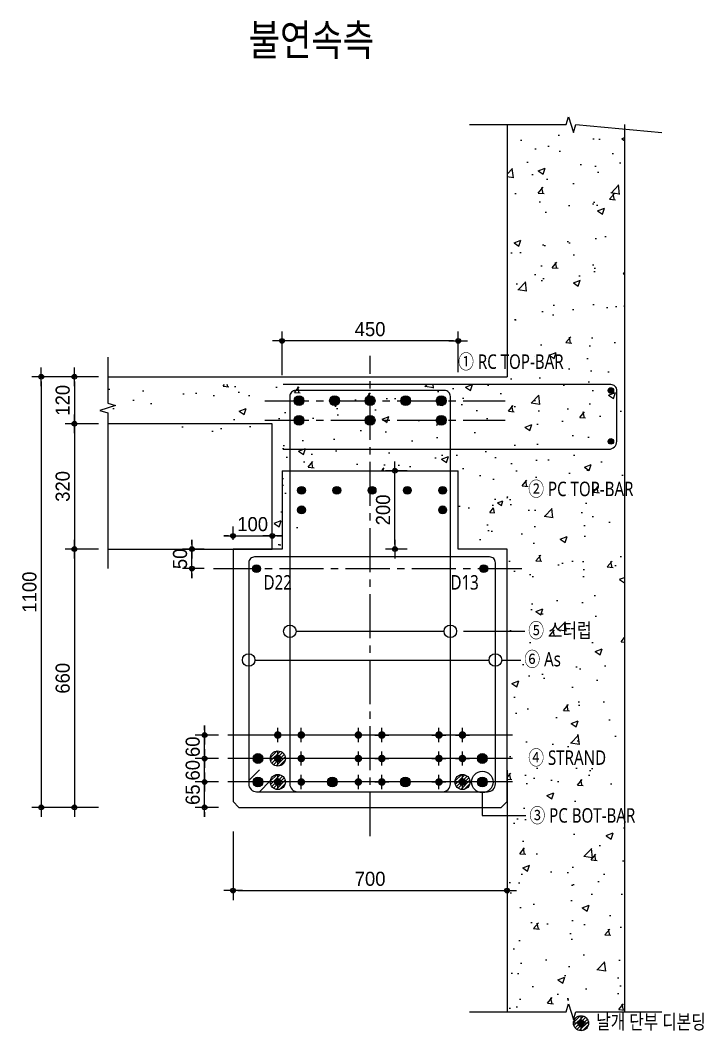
# Model space of a CAD drawing. Header units: millimetres. Extents: x 11948722 to 13111668, y -10771712 to -10232988.
# Drawn here: x 13106729 to 13108475, y -10458678 to -10456097 of the extents above; entities that cross this region are included whole.
import ezdxf
from ezdxf.enums import TextEntityAlignment as Align

# ---------------------------------------------------------------- set-up
doc = ezdxf.new("R2010")
doc.units = ezdxf.units.MM
doc.header["$LTSCALE"] = 150
doc.header["$MEASUREMENT"] = 0
for name, pattern in [('CEN', [6.2, 6, -0.1, 0, -0.1]), ('CENTER', [50.8, 31.75, -6.35, 6.35, -6.35]), ('CENTER2', [1.125, 0.75, -0.125, 0.125, -0.125]), ('HIDDEN', [2, 1, -1])]:
    doc.linetypes.add(name, pattern=pattern)
doc.layers.get('0').update_dxf_attribs({"linetype": 'CONTINUOUS'})
doc.layers.get('Defpoints').update_dxf_attribs({"color": 117, "linetype": 'CONTINUOUS'})
for name, color, linetype in [('0-TXT', 7, 'CONTINUOUS'), ('2023_0223 도연', 7, 'CONTINUOUS'), ('BAR', 3, 'CONTINUOUS'), ('CENT', 1, 'CEN'), ('DIM', 7, 'CONTINUOUS'), ('ETC', 8, 'CONTINUOUS'), ('FIN', 5, 'CONTINUOUS'), ('H', 2, 'HIDDEN'), ('SIT', 7, 'CONTINUOUS'), ('STRAND', 7, 'CENTER2'), ('TEXT', 3, 'CONTINUOUS')]:
    doc.layers.add(name, color=color, linetype=linetype)
doc.styles.get("Standard").update_dxf_attribs({"font": 'NanumGothic.ttf'})
doc.styles.add('돋움', font='')
doc.styles.get('돋움').set_extended_font_data('Dotum')
doc.linetypes.add('ZIGZAG', pattern='A,0.0001,-0.2,[131,ltypeshp.shx,S=0.2,R=0,X=-0.2,Y=0],-0.4,[131,ltypeshp.shx,S=0.2,R=180,X=0.2,Y=0],-0.2', length=0.8001)
doc.dimstyles.new('S_10', dxfattribs={"dimscale": 10, "dimtxt": 3, "dimasz": 1, "dimexe": 2, "dimexo": 2, "dimgap": 1, "dimtad": 1, "dimdec": 0, "dimzin": 0, "dimdsep": 46, "dimtxsty": '돋움', "dimblk1": 'DD', "dimblk2": 'DD', "dimsah": 1, "dimcen": 2.5, "dimdle": 8, "dimclrd": 256, "dimclre": 256, "dimclrt": 3, "dimadec": 0, "dimazin": 0, "dimtfac": 1, "dimtdec": 0, "dimtix": 1, "dimtmove": 2, "dimatfit": 3, "dimldrblk": 'DD', "dimfxl": 1, "dimtolj": 1, "dimtzin": 0, "dimarcsym": 0})

# ---------------------------------------------------------------- blocks, each defined once
blk = doc.blocks.new('DD')
blk.add_line((-2, 0), (2, 0))
for radius in [0.5, 0.25]:
    blk.add_circle((0, 0), radius)
blk = doc.blocks.new('*D1565')
at = {"layer": 'Defpoints', "color": 0, "ltscale": 1200}
for p in [(13107199.8, -10457982.7), (13107259.2, -10457982.7), (13107259.2, -10458042.7)]:
    blk.add_point(p, dxfattribs=at)
at = {"layer": 'DIM', "lineweight": -2}
for p, q in [((13107199.8, -10457970.7), (13107199.8, -10457958.7)), ((13107235.2, -10457982.7), (13107175.8, -10457982.7)), ((13107199.8, -10458042.7), (13107199.8, -10457982.7)), ((13107235.2, -10458042.7), (13107175.8, -10458042.7)), ((13107199.8, -10458054.7), (13107199.8, -10458066.7))]:
    blk.add_line(p, q, dxfattribs=at)
at = {"layer": 'DIM', "lineweight": -2, "ltscale": 1200, "xscale": 12, "yscale": 12, "zscale": 12}
for p, rotation in [((13107199.8, -10457982.7), 270), ((13107199.8, -10458042.7), 90)]:
    blk.add_blockref('DD', p, dxfattribs=dict(at, rotation=rotation))
at = {"layer": 'DIM', "ltscale": 1200, "insert": (13107169.8, -10458012.7), "char_height": 36, "attachment_point": 5, "rotation": 90, "style": '돋움'}
blk.add_mtext('\\A1;60', dxfattribs=at)
blk = doc.blocks.new('*D1566')
at = {"layer": 'Defpoints', "color": 0, "ltscale": 1200}
for p in [(13107199.8, -10458042.7), (13107259.2, -10458042.7), (13107259.2, -10458107.7)]:
    blk.add_point(p, dxfattribs=at)
at = {"layer": 'DIM', "lineweight": -2}
for p, q in [((13107199.8, -10458030.7), (13107199.8, -10458018.7)), ((13107235.2, -10458042.7), (13107175.8, -10458042.7)), ((13107199.8, -10458107.7), (13107199.8, -10458042.7)), ((13107235.2, -10458107.7), (13107175.8, -10458107.7)), ((13107199.8, -10458119.7), (13107199.8, -10458131.7))]:
    blk.add_line(p, q, dxfattribs=at)
at = {"layer": 'DIM', "lineweight": -2, "ltscale": 1200, "xscale": 12, "yscale": 12, "zscale": 12}
for p, rotation in [((13107199.8, -10458042.7), 270), ((13107199.8, -10458107.7), 90)]:
    blk.add_blockref('DD', p, dxfattribs=dict(at, rotation=rotation))
at = {"layer": 'DIM', "ltscale": 1200, "insert": (13107169.8, -10458075.2), "char_height": 36, "attachment_point": 5, "rotation": 90, "style": '돋움'}
blk.add_mtext('\\A1;65', dxfattribs=at)
blk = doc.blocks.new('*D1567')
at = {"layer": 'Defpoints', "color": 0, "ltscale": 1200}
for p in [(13107272.7, -10458145.1), (13107972.7, -10458145.1), (13107972.7, -10458320.2)]:
    blk.add_point(p, dxfattribs=at)
at = {"layer": 'DIM', "lineweight": -2}
for p, q in [((13107272.7, -10458169.1), (13107272.7, -10458344.2)), ((13107972.7, -10458169.1), (13107972.7, -10458344.2)), ((13107284.7, -10458320.2), (13107960.7, -10458320.2))]:
    blk.add_line(p, q, dxfattribs=at)
at = {"layer": 'DIM', "lineweight": -2, "ltscale": 1200, "xscale": 12, "yscale": 12, "zscale": 12, "rotation": 180}
blk.add_blockref('DD', (13107272.7, -10458320.2), dxfattribs=at)
at = {"layer": 'DIM', "lineweight": -2, "ltscale": 1200, "xscale": 12, "yscale": 12, "zscale": 12}
blk.add_blockref('DD', (13107972.7, -10458320.2), dxfattribs=at)
at = {"layer": 'DIM', "ltscale": 1200, "insert": (13107622.7, -10458290.2), "char_height": 36, "attachment_point": 5, "style": '돋움'}
blk.add_mtext('\\A1;700', dxfattribs=at)
blk = doc.blocks.new('*D1568')
at = {"layer": 'Defpoints', "color": 0, "ltscale": 1200}
for p in [(13106952.7, -10457007.7), (13106867.7, -10457127.7), (13106952.7, -10457127.7)]:
    blk.add_point(p, dxfattribs=at)
at = {"layer": 'DIM', "lineweight": -2}
for p, q in [((13106928.7, -10457007.7), (13106843.7, -10457007.7)), ((13106867.7, -10457019.7), (13106867.7, -10457115.7)), ((13106928.7, -10457127.7), (13106843.7, -10457127.7))]:
    blk.add_line(p, q, dxfattribs=at)
at = {"layer": 'DIM', "lineweight": -2, "ltscale": 1200, "xscale": 12, "yscale": 12, "zscale": 12}
for p, rotation in [((13106867.7, -10457007.7), 90), ((13106867.7, -10457127.7), 270)]:
    blk.add_blockref('DD', p, dxfattribs=dict(at, rotation=rotation))
at = {"layer": 'DIM', "ltscale": 1200, "insert": (13106837.7, -10457067.7), "char_height": 36, "attachment_point": 5, "rotation": 90, "style": '돋움'}
blk.add_mtext('\\A1;120', dxfattribs=at)
blk = doc.blocks.new('*D1569')
at = {"layer": 'Defpoints', "color": 0, "ltscale": 1200}
for p in [(13106952.7, -10457127.7), (13106867.7, -10457447.7), (13106952.7, -10457447.7)]:
    blk.add_point(p, dxfattribs=at)
at = {"layer": 'DIM', "lineweight": -2}
for p, q in [((13106928.7, -10457127.7), (13106843.7, -10457127.7)), ((13106867.7, -10457139.7), (13106867.7, -10457435.7)), ((13106928.7, -10457447.7), (13106843.7, -10457447.7))]:
    blk.add_line(p, q, dxfattribs=at)
at = {"layer": 'DIM', "lineweight": -2, "ltscale": 1200, "xscale": 12, "yscale": 12, "zscale": 12}
for p, rotation in [((13106867.7, -10457127.7), 90), ((13106867.7, -10457447.7), 270)]:
    blk.add_blockref('DD', p, dxfattribs=dict(at, rotation=rotation))
at = {"layer": 'DIM', "ltscale": 1200, "insert": (13106837.7, -10457287.7), "char_height": 36, "attachment_point": 5, "rotation": 90, "style": '돋움'}
blk.add_mtext('\\A1;320', dxfattribs=at)
blk = doc.blocks.new('*D1570')
at = {"layer": 'Defpoints', "color": 0, "ltscale": 1200}
for p in [(13106952.7, -10457447.7), (13106867.7, -10458107.7), (13106952.7, -10458107.7)]:
    blk.add_point(p, dxfattribs=at)
at = {"layer": 'DIM', "lineweight": -2}
for p, q in [((13106928.7, -10457447.7), (13106843.7, -10457447.7)), ((13106867.7, -10457459.7), (13106867.7, -10458095.7)), ((13106928.7, -10458107.7), (13106843.7, -10458107.7))]:
    blk.add_line(p, q, dxfattribs=at)
at = {"layer": 'DIM', "lineweight": -2, "ltscale": 1200, "xscale": 12, "yscale": 12, "zscale": 12}
for p, rotation in [((13106867.7, -10457447.7), 90), ((13106867.7, -10458107.7), 270)]:
    blk.add_blockref('DD', p, dxfattribs=dict(at, rotation=rotation))
at = {"layer": 'DIM', "ltscale": 1200, "insert": (13106837.7, -10457777.7), "char_height": 36, "attachment_point": 5, "rotation": 90, "style": '돋움'}
blk.add_mtext('\\A1;660', dxfattribs=at)
blk = doc.blocks.new('*D1571')
at = {"layer": 'Defpoints', "color": 0, "ltscale": 1200}
for p in [(13106867.7, -10457007.7), (13106782.7, -10458107.7), (13106867.7, -10458107.7)]:
    blk.add_point(p, dxfattribs=at)
at = {"layer": 'DIM', "lineweight": -2}
for p, q in [((13106843.7, -10457007.7), (13106758.7, -10457007.7)), ((13106782.7, -10457019.7), (13106782.7, -10458095.7)), ((13106843.7, -10458107.7), (13106758.7, -10458107.7))]:
    blk.add_line(p, q, dxfattribs=at)
at = {"layer": 'DIM', "lineweight": -2, "ltscale": 1200, "xscale": 12, "yscale": 12, "zscale": 12}
for p, rotation in [((13106782.7, -10457007.7), 90), ((13106782.7, -10458107.7), 270)]:
    blk.add_blockref('DD', p, dxfattribs=dict(at, rotation=rotation))
at = {"layer": 'DIM', "ltscale": 1200, "insert": (13106752.7, -10457557.7), "char_height": 36, "attachment_point": 5, "rotation": 90, "style": '돋움'}
blk.add_mtext('\\A1;1100', dxfattribs=at)
blk = doc.blocks.new('*D1572')
at = {"layer": 'Defpoints', "color": 0, "ltscale": 1200}
for p in [(13107372.7, -10457414.2), (13107272.7, -10457447.7), (13107372.7, -10457447.7)]:
    blk.add_point(p, dxfattribs=at)
at = {"layer": 'DIM', "lineweight": -2}
for p, q in [((13107272.7, -10457423.7), (13107272.7, -10457390.2)), ((13107372.7, -10457423.7), (13107372.7, -10457390.2)), ((13107260.7, -10457414.2), (13107248.7, -10457414.2)), ((13107272.7, -10457414.2), (13107372.7, -10457414.2)), ((13107384.7, -10457414.2), (13107396.7, -10457414.2))]:
    blk.add_line(p, q, dxfattribs=at)
at = {"layer": 'DIM', "lineweight": -2, "ltscale": 1200, "xscale": 12, "yscale": 12, "zscale": 12}
blk.add_blockref('DD', (13107272.7, -10457414.2), dxfattribs=at)
at = {"layer": 'DIM', "lineweight": -2, "ltscale": 1200, "xscale": 12, "yscale": 12, "zscale": 12, "rotation": 180}
blk.add_blockref('DD', (13107372.7, -10457414.2), dxfattribs=at)
at = {"layer": 'DIM', "ltscale": 1200, "insert": (13107322.7, -10457384.2), "char_height": 36, "attachment_point": 5, "style": '돋움'}
blk.add_mtext('\\A1;100', dxfattribs=at)
blk = doc.blocks.new('*D1573')
at = {"layer": 'Defpoints', "color": 0, "ltscale": 1200}
for p in [(13107167.4, -10457447.7), (13107222.7, -10457447.7), (13107222.7, -10457497.7)]:
    blk.add_point(p, dxfattribs=at)
at = {"layer": 'DIM', "lineweight": -2}
for p, q in [((13107167.4, -10457435.7), (13107167.4, -10457423.7)), ((13107198.7, -10457447.7), (13107143.4, -10457447.7)), ((13107167.4, -10457497.7), (13107167.4, -10457447.7)), ((13107198.7, -10457497.7), (13107143.4, -10457497.7)), ((13107167.4, -10457509.7), (13107167.4, -10457521.7))]:
    blk.add_line(p, q, dxfattribs=at)
at = {"layer": 'DIM', "lineweight": -2, "ltscale": 1200, "xscale": 12, "yscale": 12, "zscale": 12}
for p, rotation in [((13107167.4, -10457447.7), 270), ((13107167.4, -10457497.7), 90)]:
    blk.add_blockref('DD', p, dxfattribs=dict(at, rotation=rotation))
at = {"layer": 'DIM', "ltscale": 1200, "insert": (13107137.4, -10457472.7), "char_height": 36, "attachment_point": 5, "rotation": 90, "style": '돋움'}
blk.add_mtext('\\A1;50', dxfattribs=at)
blk = doc.blocks.new('*D1574')
at = {"layer": 'Defpoints', "color": 0, "ltscale": 1200}
for p in [(13107199.8, -10457922.7), (13107259.2, -10457922.7), (13107259.2, -10457982.7)]:
    blk.add_point(p, dxfattribs=at)
at = {"layer": 'DIM', "lineweight": -2}
for p, q in [((13107199.8, -10457910.7), (13107199.8, -10457898.7)), ((13107235.2, -10457922.7), (13107175.8, -10457922.7)), ((13107199.8, -10457982.7), (13107199.8, -10457922.7)), ((13107235.2, -10457982.7), (13107175.8, -10457982.7)), ((13107199.8, -10457994.7), (13107199.8, -10458006.7))]:
    blk.add_line(p, q, dxfattribs=at)
at = {"layer": 'DIM', "lineweight": -2, "ltscale": 1200, "xscale": 12, "yscale": 12, "zscale": 12}
for p, rotation in [((13107199.8, -10457922.7), 270), ((13107199.8, -10457982.7), 90)]:
    blk.add_blockref('DD', p, dxfattribs=dict(at, rotation=rotation))
at = {"layer": 'DIM', "ltscale": 1200, "insert": (13107169.8, -10457952.7), "char_height": 36, "attachment_point": 5, "rotation": 90, "style": '돋움'}
blk.add_mtext('\\A1;60', dxfattribs=at)
blk = doc.blocks.new('*D1576')
at = {"layer": 'Defpoints', "color": 0, "ltscale": 1200}
for p in [(13107685.9, -10457247.7), (13107741.2, -10457247.7), (13107741.2, -10457447.7)]:
    blk.add_point(p, dxfattribs=at)
at = {"layer": 'DIM', "lineweight": -2}
for p, q in [((13107717.2, -10457247.7), (13107661.9, -10457247.7)), ((13107685.9, -10457435.7), (13107685.9, -10457259.7)), ((13107717.2, -10457447.7), (13107661.9, -10457447.7))]:
    blk.add_line(p, q, dxfattribs=at)
at = {"layer": 'DIM', "lineweight": -2, "ltscale": 1200, "xscale": 12, "yscale": 12, "zscale": 12}
for p, rotation in [((13107685.9, -10457247.7), 90), ((13107685.9, -10457447.7), 270)]:
    blk.add_blockref('DD', p, dxfattribs=dict(at, rotation=rotation))
at = {"layer": 'DIM', "ltscale": 1200, "insert": (13107655.9, -10457347.7), "char_height": 36, "attachment_point": 5, "rotation": 90, "style": '돋움'}
blk.add_mtext('\\A1;200', dxfattribs=at)
blk = doc.blocks.new('strand')
at = {"layer": 'STRAND'}
for p, q in [((-18, 0), (18, 0)), ((0, -18), (0, 18))]:
    blk.add_line(p, q, dxfattribs=at)
at = {"layer": 'STRAND', "const_width": 9.6}
blk.add_lwpolyline([(-4.8, 0, 1), (4.8, 0, 1)], format="xyb", close=True, dxfattribs=at)
blk = doc.blocks.new('*D1578')
at = {"layer": 'Defpoints', "color": 0, "ltscale": 1200}
for p in [(13107397.7, -10456916.1), (13107847.7, -10457020.2), (13107397.7, -10457027.7)]:
    blk.add_point(p, dxfattribs=at)
at = {"layer": 'DIM', "lineweight": -2}
for p, q in [((13107397.7, -10457003.7), (13107397.7, -10456892.1)), ((13107847.7, -10456996.2), (13107847.7, -10456892.1)), ((13107835.7, -10456916.1), (13107409.7, -10456916.1))]:
    blk.add_line(p, q, dxfattribs=at)
at = {"layer": 'DIM', "lineweight": -2, "ltscale": 1200, "xscale": 12, "yscale": 12, "zscale": 12, "rotation": 180}
blk.add_blockref('DD', (13107397.7, -10456916.1), dxfattribs=at)
at = {"layer": 'DIM', "lineweight": -2, "ltscale": 1200, "xscale": 12, "yscale": 12, "zscale": 12}
blk.add_blockref('DD', (13107847.7, -10456916.1), dxfattribs=at)
at = {"layer": 'DIM', "ltscale": 1200, "insert": (13107622.7, -10456886.1), "char_height": 36, "attachment_point": 5, "style": '돋움'}
blk.add_mtext('\\A1;450', dxfattribs=at)

msp = doc.modelspace()

# ---------------------------------------------------------------- hatches: boundary and pattern name
at = {"layer": '2023_0223 도연', "ltscale": 2}
h = msp.add_hatch(dxfattribs=at)
h.set_pattern_fill('ANSI31', color=1, scale=50)
h.set_pattern_definition([(45, (13601375.8454, -10088838.894), (-4.41941738, 4.41941738), [])])
h.paths.add_polyline_path([(13107367.6, -10457982.7, 1), (13107406.2, -10457982.7, 1)])
h = msp.add_hatch(dxfattribs=at)
h.set_pattern_fill('ANSI31', color=1, scale=50)
h.set_pattern_definition([(45, (13601375.8454, -10088898.894), (-4.41941738, 4.41941738), [])])
h.paths.add_polyline_path([(13107367.6, -10458042.7, 1), (13107406.2, -10458042.7, 1)])
h = msp.add_hatch(dxfattribs=at)
h.set_pattern_fill('ANSI31', color=1, scale=50)
h.set_pattern_definition([(45, (13601847.459, -10088898.894), (-4.41941738, 4.41941738), [])])
h.paths.add_polyline_path([(13107839.2, -10458042.7, 1), (13107877.8, -10458042.7, 1)])
h = msp.add_hatch(dxfattribs=at)
h.set_pattern_fill('ANSI31', color=1, scale=50)
h.set_pattern_definition([(45, (13602150.3707, -10089515.123), (-4.41941738, 4.41941738), [])])
h.paths.add_polyline_path([(13108142.1, -10458658.9, 1), (13108180.7, -10458658.9, 1)])
at = {"layer": 'BAR'}
h = msp.add_hatch(color=256, dxfattribs=at)
h.dxf.hatch_style = 1
h.paths.add_polyline_path([(13108230.7, -10457042.7, -1), (13108244.7, -10457042.7, -1)])
h = msp.add_hatch(color=256, dxfattribs=at)
h.dxf.hatch_style = 1
h.paths.add_polyline_path([(13107453.7, -10457068.7, 1), (13107428.7, -10457068.7, 1)])
h = msp.add_hatch(color=256, dxfattribs=at)
h.dxf.hatch_style = 1
h.paths.add_polyline_path([(13107544.4, -10457068.7, 1), (13107519.4, -10457068.7, 1)])
h = msp.add_hatch(color=256, dxfattribs=at)
h.dxf.hatch_style = 1
h.paths.add_polyline_path([(13107635.2, -10457068.7, 1), (13107610.2, -10457068.7, 1)])
h = msp.add_hatch(color=256, dxfattribs=at)
h.dxf.hatch_style = 1
h.paths.add_polyline_path([(13107726, -10457068.7, 1), (13107701, -10457068.7, 1)])
h = msp.add_hatch(color=256, dxfattribs=at)
h.dxf.hatch_style = 1
h.paths.add_polyline_path([(13107791.8, -10457068.7, -1), (13107816.8, -10457068.7, -1)])
h = msp.add_hatch(color=256, dxfattribs=at)
h.dxf.hatch_style = 1
h.paths.add_polyline_path([(13107816.8, -10457068.7, 1), (13107791.8, -10457068.7, 1)])
h = msp.add_hatch(color=256, dxfattribs=at)
h.dxf.hatch_style = 1
h.paths.add_polyline_path([(13107453.7, -10457118.7, 1), (13107428.7, -10457118.7, 1)])
h = msp.add_hatch(color=256, dxfattribs=at)
h.dxf.hatch_style = 1
h.paths.add_polyline_path([(13107635.2, -10457118.7, 1), (13107610.2, -10457118.7, 1)])
h = msp.add_hatch(color=256, dxfattribs=at)
h.dxf.hatch_style = 1
h.paths.add_polyline_path([(13107791.8, -10457118.7, -1), (13107816.8, -10457118.7, -1)])
h = msp.add_hatch(color=256, dxfattribs=at)
h.dxf.hatch_style = 1
h.paths.add_polyline_path([(13108230.7, -10457172.7, 1), (13108244.7, -10457172.7, 1)])
h = msp.add_hatch(color=256, dxfattribs=at)
h.dxf.hatch_style = 1
h.paths.add_polyline_path([(13107457.6, -10457297.7, 1), (13107437.6, -10457297.7, 1)])
h = msp.add_hatch(color=256, dxfattribs=at)
h.dxf.hatch_style = 1
h.paths.add_polyline_path([(13107547.7, -10457297.7, 1), (13107527.7, -10457297.7, 1)])
h = msp.add_hatch(color=256, dxfattribs=at)
h.dxf.hatch_style = 1
h.paths.add_polyline_path([(13107637.7, -10457297.7, 1), (13107617.7, -10457297.7, 1)])
h = msp.add_hatch(color=256, dxfattribs=at)
h.dxf.hatch_style = 1
h.paths.add_polyline_path([(13107727.8, -10457297.7, 1), (13107707.8, -10457297.7, 1)])
h = msp.add_hatch(color=256, dxfattribs=at)
h.dxf.hatch_style = 1
h.paths.add_polyline_path([(13107797.9, -10457297.7, -1), (13107817.9, -10457297.7, -1)])
h = msp.add_hatch(color=256, dxfattribs=at)
h.dxf.hatch_style = 1
h.paths.add_polyline_path([(13107817.9, -10457297.7, 1), (13107797.9, -10457297.7, 1)])
h = msp.add_hatch(color=256, dxfattribs=at)
h.dxf.hatch_style = 1
h.paths.add_polyline_path([(13107817.9, -10457297.7, 1), (13107797.9, -10457297.7, 1)])
h = msp.add_hatch(color=256, dxfattribs=at)
h.dxf.hatch_style = 1
h.paths.add_polyline_path([(13107457.6, -10457347.7, 1), (13107437.6, -10457347.7, 1)])
h = msp.add_hatch(color=256, dxfattribs=at)
h.dxf.hatch_style = 1
h.paths.add_polyline_path([(13107797.9, -10457347.7, -1), (13107817.9, -10457347.7, -1)])
h = msp.add_hatch(color=256, dxfattribs=at)
h.dxf.hatch_style = 1
h.paths.add_polyline_path([(13107817.9, -10457347.7, 1), (13107797.9, -10457347.7, 1)])
h = msp.add_hatch(color=256, dxfattribs=at)
h.dxf.hatch_style = 1
h.paths.add_polyline_path([(13107342.6, -10457497.7, 1), (13107322.6, -10457497.7, 1)])
h = msp.add_hatch(color=256, dxfattribs=at)
h.dxf.hatch_style = 1
h.paths.add_polyline_path([(13107902.9, -10457497.7, -1), (13107922.9, -10457497.7, -1)])
h = msp.add_hatch(color=256, dxfattribs=at)
h.dxf.hatch_style = 1
h.paths.add_polyline_path([(13107348.7, -10457982.7, 1), (13107323.7, -10457982.7, 1)])
h = msp.add_hatch(color=256, dxfattribs=at)
h.dxf.hatch_style = 1
h.paths.add_polyline_path([(13107896.8, -10457982.7, -1), (13107921.8, -10457982.7, -1)])
h = msp.add_hatch(color=256, dxfattribs=at)
h.dxf.hatch_style = 1
h.paths.add_polyline_path([(13107348.7, -10458042.7, 1), (13107323.7, -10458042.7, 1)])
h = msp.add_hatch(color=256, dxfattribs=at)
h.dxf.hatch_style = 1
h.paths.add_polyline_path([(13107538.7, -10458042.7, 1), (13107513.7, -10458042.7, 1)])
h = msp.add_hatch(color=256, dxfattribs=at)
h.dxf.hatch_style = 1
h.paths.add_polyline_path([(13107725.2, -10458042.7, 1), (13107700.2, -10458042.7, 1)])
h = msp.add_hatch(color=256, dxfattribs=at)
h.dxf.hatch_style = 1
h.paths.add_polyline_path([(13107896.8, -10458042.7, -1), (13107921.8, -10458042.7, -1)])
at = {"layer": 'H'}
h = msp.add_hatch(dxfattribs=at)
h.set_pattern_fill('AR-CONC', color=256, style=0)
h.set_pattern_definition([(50, (12297965.28, -10079080.25), (182.18467, -15.939086), [19.05, -209.55]), (355, (12297965.28, -10079080.25), (-35.24342, 191.056845), [15.24, -167.640584]), (100.451445, (12297980.47, -10079081.58), (146.941247, 175.117752), [16.19001, -178.090245]), (46.1842, (12297965.28, -10079029.45), (271.07904, -42.04233), [28.575, -314.325]), (96.635558, (12297987.87, -10079032.96), (237.404134, 247.426125), [24.28502, -267.13561]), (351.18415, (12297965.28, -10079029.45), (237.40413, 247.426125), [22.85997, -251.45973]), (21, (12297990.68, -10079042.15), (151.614391, -102.265198), [19.05, -209.55]), (326, (12297990.68, -10079042.15), (61.80203, 184.187966), [15.24, -167.64]), (71.451445, (12298003.32, -10079050.68), (213.41642, 81.92277), [16.19001, -178.089938]), (37.5, (12297965.284, -10079080.254), (3.0886033, 84.555039), [0, -165.608, 0, -170.18, 0, -168.275]), (7.5, (12297965.28, -10079080.25), (66.8196625, 100.180575), [0, -97.028, 0, -161.798, 0, -64.135]), (327.5, (12297908.64, -10079080.254), (135.590595, -5.728744), [0, -63.5, 0, -198.12, 0, -262.89]), (317.5, (12297883.24, -10079080.25), (148.129181, 25.426491), [0, -82.55, 0, -131.572, 0, -186.69])])
h.paths.add_polyline_path([(13108272.7, -10458629.7), (13108272.7, -10456383.3), (13107972.7, -10456383.3), (13107972.7, -10457027.7), (13106952.7, -10457027.7), (13106952.7, -10457147.7), (13107372.7, -10457147.7), (13107372.7, -10457447.7), (13107472.7, -10457447.7), (13107472.7, -10457247.7), (13107972.7, -10457247.7), (13107972.7, -10458629.7)])
h = msp.add_hatch(dxfattribs=at)
h.set_pattern_fill('AR-CONC', color=256, scale=20, style=0)
h.set_pattern_definition([(50, (13633933.9, -10133643.41), (143.452037, -12.550427), [15, -165]), (355, (13633933.9, -10133643.41), (-27.750267, 150.438427), [12, -132]), (100.451444, (13633945.85, -10133644.46), (115.70177, 137.887998), [12.74804, -140.228422]), (46.1842, (13633933.9, -10133603.41), (213.448266, -33.103856), [22.5, -247.5]), (96.635635, (13633951.69, -10133606.17), (186.93239, 194.82372), [19.12207, -210.34275]), (351.184164, (13633933.9, -10133603.41), (186.93239, 194.82372), [18, -198]), (21, (13633953.9, -10133613.41), (119.38141, -80.523778), [15, -165]), (326, (13633953.9, -10133613.41), (48.663066, 145.03001), [12, -132]), (71.451445, (13633963.85, -10133620.12), (168.044475, 64.50623), [12.748038, -140.228422]), (37.5, (13633933.9, -10133643.41), (2.431971, 66.5787708), [0, -130.4, 0, -134, 0, -132.5]), (7.5, (13633933.9, -10133643.41), (52.6139075, 78.882342), [0, -76.4, 0, -127.4, 0, -50.5]), (327.5, (13633889.3, -10133643.41), (106.7644872, -4.5109743), [0, -50, 0, -156, 0, -207]), (317.5, (13633869.3, -10133643.41), (116.637234, 20.020996), [0, -65, 0, -103.6, 0, -147])])
h.paths.add_polyline_path([(13107972.7, -10457247.7), (13107847.7, -10457247.7), (13107847.7, -10457447.7), (13107972.7, -10457447.7)])

# ---------------------------------------------------------------- linework, layer by layer
at = {"elevation": 0}
for points in [[(13107876.2, -10456363.3), (13108123.2, -10456363.3), (13108129.4, -10456343.3), (13108141.9, -10456383.3), (13108148.2, -10456363.3), (13108367.4, -10456383.3)], [(13106952.7, -10456957.7), (13106952.7, -10457074.8), (13106972.7, -10457081), (13106932.7, -10457093.5), (13106952.7, -10457099.8), (13106952.7, -10457497.7)], [(13107876.2, -10458629.7), (13108123.2, -10458629.7), (13108129.4, -10458609.7), (13108141.9, -10458649.7), (13108148.2, -10458629.7), (13108367.4, -10458629.7)]]:
    msp.add_lwpolyline(points, dxfattribs=at)
at = {"layer": '2023_0223 도연', "color": 1, "ltscale": 2}
for centre in [(13107386.9, -10457982.7, 0), (13107386.9, -10458042.7, 0), (13107858.5, -10458042.7, 0), (13108161.4, -10458658.9)]:
    msp.add_circle(centre, 19.3, dxfattribs=at)
at = {"layer": 'BAR', "color": 4, "linetype": 'Continuous'}
for p, q in [((13107339.9, -10458011.8, 0), (13107312.7, -10458039, 0)), ((13107367.8, -10458039.7, 0), (13107339.8, -10458067.7, 0))]:
    msp.add_line(p, q, dxfattribs=at)
at = {"layer": 'BAR', "color": 3, "linetype": 'Continuous', "elevation": 0}
msp.add_lwpolyline([(13107400.4, -10457192.7), (13108232.7, -10457192.7, 0.414214), (13108252.7, -10457172.7), (13108252.7, -10457042.7, 0.414214), (13108237.7, -10457027.7), (13107400.4, -10457027.7)], format="xyb", dxfattribs=at)
at = {"layer": 'BAR', "color": 4, "linetype": 'Continuous', "elevation": 0}
for points in [[(13107437.7, -10458067.7), (13107807.7, -10458067.7, 0.414214), (13107827.7, -10458047.7), (13107827.7, -10457057.7, 0.414214), (13107812.7, -10457042.7), (13107432.7, -10457042.7, 0.414214), (13107417.7, -10457057.7), (13107417.7, -10458047.7, 0.414214), (13107437.7, -10458067.7)], [(13107332.7, -10458067.7), (13107922.7, -10458067.7, 0.414214), (13107942.7, -10458047.7), (13107942.7, -10457482.7, 0.414214), (13107927.7, -10457467.7), (13107327.7, -10457467.7, 0.414214), (13107312.7, -10457482.7), (13107312.7, -10458047.7, 0.414214), (13107332.7, -10458067.7)]]:
    msp.add_lwpolyline(points, format="xyb", dxfattribs=at)
at = {"layer": 'BAR'}
for centre, radius in [((13108237.7, -10457042.7, 0), 7), ((13107441.2, -10457068.7, 0), 12.5), ((13107531.9, -10457068.7, 0), 12.5), ((13107622.7, -10457068.7, 0), 12.5), ((13107713.5, -10457068.7, 0), 12.5), ((13107804.3, -10457068.7, 0), 12.5), ((13107804.3, -10457068.7, 0), 12.5), ((13107441.2, -10457118.7, 0), 12.5), ((13107622.7, -10457118.7, 0), 12.5), ((13107804.3, -10457118.7, 0), 12.5), ((13108237.7, -10457172.7, 0), 7), ((13107447.6, -10457297.7), 10), ((13107537.7, -10457297.7), 10), ((13107627.7, -10457297.7), 10), ((13107717.8, -10457297.7), 10), ((13107807.9, -10457297.7), 10), ((13107807.9, -10457297.7), 10), ((13107807.9, -10457297.7), 10), ((13107447.6, -10457347.7), 10), ((13107807.9, -10457347.7), 10), ((13107807.9, -10457347.7), 10), ((13107332.6, -10457497.7), 10), ((13107912.9, -10457497.7), 10), ((13107336.2, -10457982.7, 0), 12.5), ((13107909.3, -10457982.7, 0), 12.5), ((13107336.2, -10458042.7, 0), 12.5), ((13107526.2, -10458042.7, 0), 12.5), ((13107712.7, -10458042.7, 0), 12.5), ((13107909.3, -10458042.7, 0), 12.5)]:
    msp.add_circle(centre, radius, dxfattribs=at)
at = {"layer": 'CENT', "linetype": 'CENTER2'}
for p, q in [((13107622.7, -10458181.4, 0), (13107622.7, -10456954, 0)), ((13107354, -10457068.7, 0), (13107967.9, -10457068.7, 0)), ((13107354, -10457118.7, 0), (13107967.9, -10457118.7, 0)), ((13107222.7, -10457497.7), (13108022.7, -10457497.7))]:
    msp.add_line(p, q, dxfattribs=at)
at = {"layer": 'ETC', "linetype": 'ZIGZAG', "ltscale": 20}
msp.add_line((13107397.7, -10457247.7, 0), (13107847.7, -10457247.7, 0), dxfattribs=at)
at = {"layer": 'ETC'}
msp.add_line((13107847.7, -10457447.7, 0), (13107847.7, -10457247.7, 0), dxfattribs=at)
at = {"layer": 'ETC', "elevation": 0}
msp.add_lwpolyline([(13107397.7, -10457247.7), (13107397.7, -10457447.7), (13107272.7, -10457447.7), (13107272.7, -10458092.7), (13107287.7, -10458107.7), (13107957.7, -10458107.7), (13107972.7, -10458092.7), (13107972.7, -10457447.7), (13107847.7, -10457447.7)], dxfattribs=at)
at = {"layer": 'FIN', "color": 1, "linetype": 'CENTER', "ltscale": 0.3}
for p, q in [((13107986.2, -10457922.7, 0), (13107259.2, -10457922.7, 0)), ((13107986.2, -10457982.7, 0), (13107259.2, -10457982.7, 0)), ((13107986.2, -10458042.7, 0), (13107259.2, -10458042.7, 0))]:
    msp.add_line(p, q, dxfattribs=at)
at = {"layer": 'SIT', "linetype": 'Continuous'}
for p, q in [((13107972.7, -10456363.3, 0), (13107972.7, -10457007.7, 0)), ((13108272.7, -10456363.3, 0), (13108272.7, -10458629.7, 0)), ((13106952.7, -10457007.7, 0), (13107972.7, -10457007.7, 0)), ((13107972.7, -10458012.7, 0), (13107972.7, -10458629.7, 0))]:
    msp.add_line(p, q, dxfattribs=at)
at = {"layer": 'SIT', "linetype": 'Continuous', "elevation": 0}
msp.add_lwpolyline([(13106952.7, -10457447.7), (13107372.7, -10457447.7), (13107372.7, -10457127.7), (13106952.7, -10457127.7)], dxfattribs=at)
at = {"layer": 'TEXT'}
for p, q in [((13107433.7, -10457657.7, 0), (13107811.7, -10457657.7, 0)), ((13107861.2, -10457657.7, 0), (13108017.8, -10457657.7, 0)), ((13107328.7, -10457731.2, 0), (13107926.7, -10457731.2, 0)), ((13107958.7, -10457731.2, 0), (13108007.8, -10457731.2, 0))]:
    msp.add_line(p, q, dxfattribs=at)
at = {"layer": 'TEXT', "elevation": 0}
msp.add_lwpolyline([(13107909.3, -10458070.1), (13107909.3, -10458127.9), (13108020.8, -10458127.9)], dxfattribs=at)
at = {"layer": 'TEXT'}
for centre, radius in [((13107417.7, -10457657.7, 0), 16), ((13107827.7, -10457657.7, 0), 16), ((13107312.7, -10457731.2, 0), 16), ((13107942.7, -10457731.2, 0), 16), ((13107909.3, -10458042.7, 0), 27.5)]:
    msp.add_circle(centre, radius, dxfattribs=at)

# ---------------------------------------------------------------- block references
at = {"layer": 'STRAND', "xscale": -1}
for p in [(13107386.9, -10457922.7, 0), (13107446.9, -10457922.7, 0), (13107592.7, -10457922.7, 0), (13107386.9, -10457982.7, 0), (13107446.9, -10457982.7, 0), (13107592.7, -10457982.7, 0), (13107386.9, -10458042.7, 0), (13107446.9, -10458042.7, 0), (13107592.7, -10458042.7, 0), (13108161.4, -10458658.9)]:
    msp.add_blockref('strand', p, dxfattribs=at)
at = {"layer": 'STRAND'}
for p in [(13107652.7, -10457922.7, 0), (13107798.5, -10457922.7, 0), (13107858.5, -10457922.7, 0), (13107652.7, -10457982.7, 0), (13107798.5, -10457982.7, 0), (13107858.5, -10457982.7, 0), (13107652.7, -10458042.7, 0), (13107798.5, -10458042.7, 0), (13107858.5, -10458042.7, 0)]:
    msp.add_blockref('strand', p, dxfattribs=at)

# ---------------------------------------------------------------- texts
at = {"width": 0.8}
msp.add_text('불연속측', height=79.83, dxfattribs=at).set_placement((13107472.7, -10456147.2), align=Align.MIDDLE_CENTER)
at = {"layer": '0-TXT', "ltscale": 0.8, "width": 0.8}
for s, p in [('① RC TOP-BAR', (13107847.5, -10456950.4, 0)), ('② PC TOP-BAR', (13108026.6, -10457275.6)), ('D22', (13107350.6, -10457514.3, 0)), ('D13', (13107828, -10457514.3, 0)), ('⑤ 스터럽', (13108026.6, -10457637.1, 0)), ('⑥ As', (13108016.6, -10457710.5, 0)), ('④ STRAND', (13108026.6, -10457962, 0)), ('③ PC BOT-BAR', (13108029.6, -10458109.6, 0)), ('날개 단부 디본딩', (13108200.2, -10458636.9, 0))]:
    msp.add_text(s, height=36.96, dxfattribs=at).set_placement(p, align=Align.TOP_LEFT)

# ---------------------------------------------------------------- dimensions: what is measured, and where the dimension line sits
at = {"layer": 'DIM'}
for base, p1, p2, angle, picture, middle in [((13107397.7, -10456916.1), (13107847.7, -10457020.2, 0), (13107397.7, -10457027.7, 0), 180, '*D1578', (13107622.7, -10456886.1)), ((13106782.7, -10458107.7, 0), (13106867.7, -10457007.7, 0), (13106867.7, -10458107.7, 0), 90, '*D1571', (13106752.7, -10457557.7, 0)), ((13106867.7, -10457127.7, 0), (13106952.7, -10457007.7, 0), (13106952.7, -10457127.7, 0), 90, '*D1568', (13106837.7, -10457067.7, 0)), ((13106867.7, -10457447.7, 0), (13106952.7, -10457127.7, 0), (13106952.7, -10457447.7, 0), 90, '*D1569', (13106837.7, -10457287.7, 0)), ((13107685.9, -10457247.7, 0), (13107741.2, -10457447.7, 0), (13107741.2, -10457247.7, 0), 270, '*D1576', (13107655.9, -10457347.7, 0)), ((13107372.7, -10457414.2, 0), (13107272.7, -10457447.7, 0), (13107372.7, -10457447.7, 0), 180, '*D1572', (13107322.7, -10457384.2, 0)), ((13106867.7, -10458107.7, 0), (13106952.7, -10457447.7, 0), (13106952.7, -10458107.7, 0), 90, '*D1570', (13106837.7, -10457777.7, 0)), ((13107167.4, -10457447.7), (13107222.7, -10457497.7), (13107222.7, -10457447.7), 270, '*D1573', (13107137.4, -10457472.7)), ((13107199.8, -10457922.7, 0), (13107259.2, -10457982.7, 0), (13107259.2, -10457922.7, 0), 90, '*D1574', (13107169.8, -10457952.7, 0)), ((13107199.8, -10457982.7, 0), (13107259.2, -10458042.7, 0), (13107259.2, -10457982.7, 0), 90, '*D1565', (13107169.8, -10458012.7, 0)), ((13107199.8, -10458042.7, 0), (13107259.2, -10458107.7, 0), (13107259.2, -10458042.7, 0), 90, '*D1566', (13107169.8, -10458075.2, 0)), ((13107972.7, -10458320.2, 0), (13107272.7, -10458145.1, 0), (13107972.7, -10458145.1, 0), 180, '*D1567', (13107622.7, -10458290.2, 0))]:
    dim = msp.add_linear_dim(base=base, p1=p1, p2=p2, angle=angle, dimstyle='S_10', override={"dimscale": 12, "dimclrt": 256}, dxfattribs=at)
    dim.commit()
    dim.dimension.update_dxf_attribs({"geometry": picture, "text_midpoint": middle})

doc.saveas('drawing.dxf')
